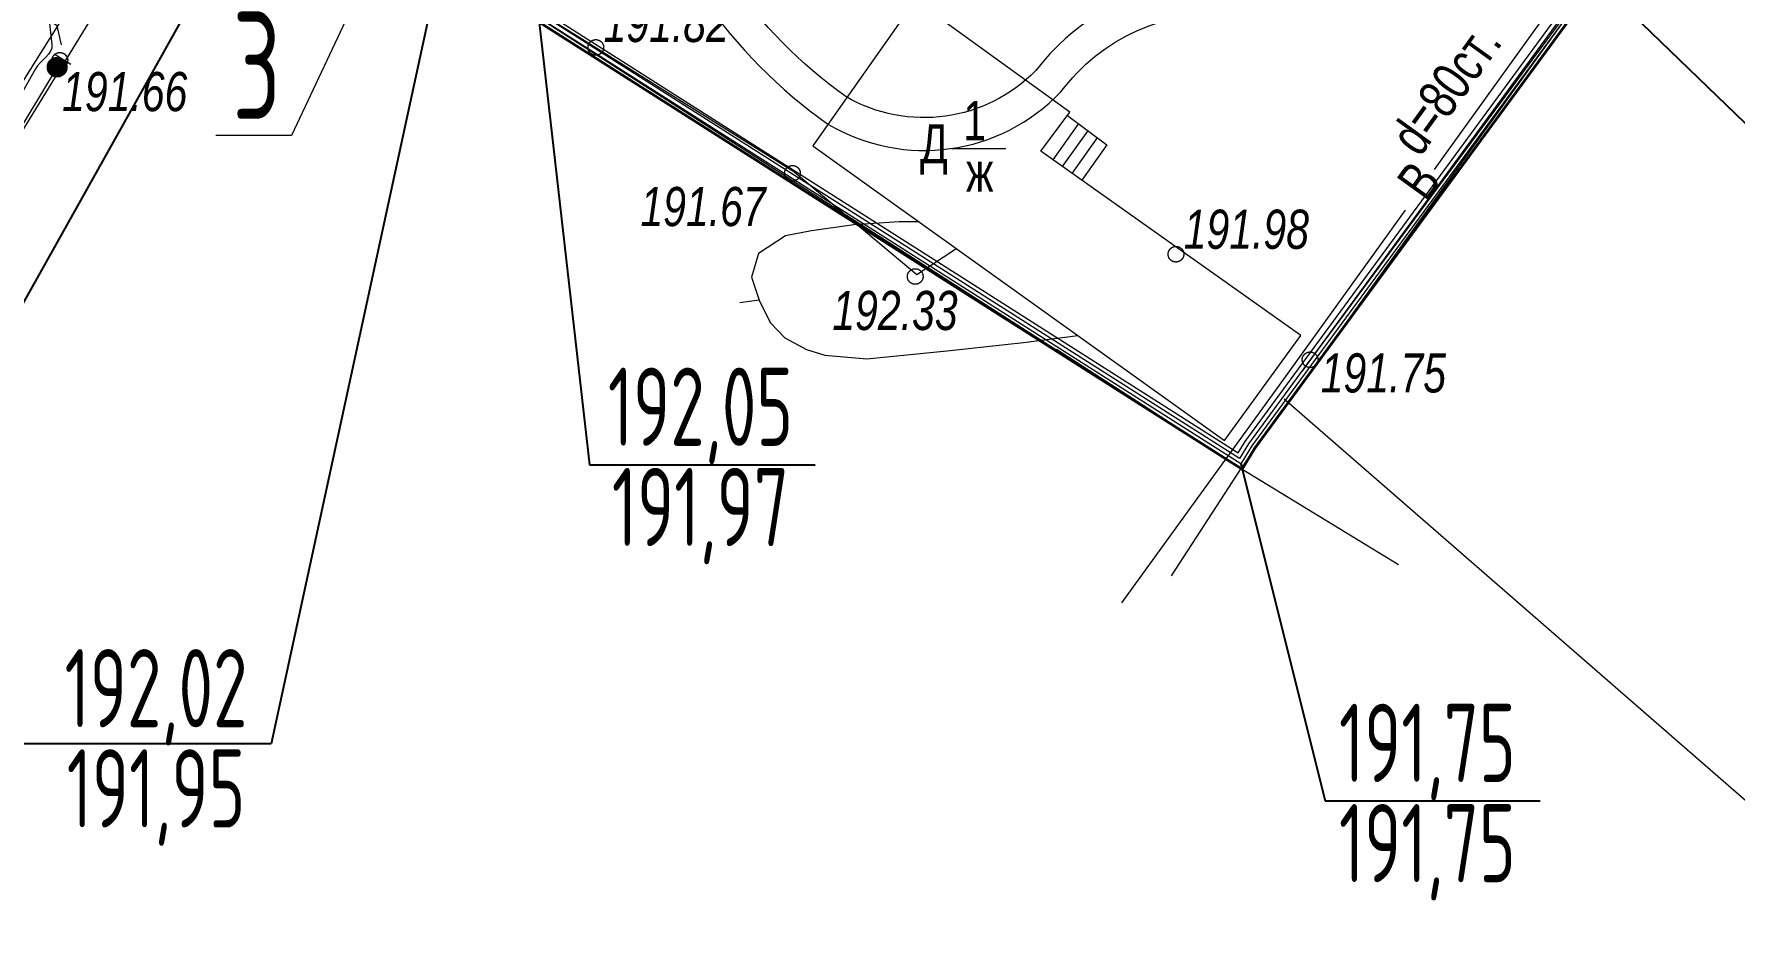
# Model space of a CAD drawing. Header units: millimetres. Extents: x -38151500 to -27467627, y -20617104 to -20349562.
# Drawn here: x -36502949 to -36459438, y -20528850 to -20505597 of the extents above; entities that cross this region are included whole.
import ezdxf
from ezdxf.xclip import XClip

# ---------------------------------------------------------------- set-up
doc = ezdxf.new("R2010")
doc.units = ezdxf.units.MM
doc.header["$MEASUREMENT"] = 0
doc.header["$XCLIPFRAME"] = 0
doc.layers.add('!!! ПОДОСНОВА', color=7, linetype='Continuous')
for name, color, linetype, lineweight in [('Новый_ГП_Верт_отметки_Ном._пера__12', 12, 'Continuous', 40), ('Новый_ГП_Верт_отметки_Ном._пера__7', 7, 'Continuous', 25), ('Новый_ГП_Граница участка_Ном._пера__1', 1, 'Continuous', 40), ('Новый_ГП_Ограждение_Ном._пера__152', 152, 'Continuous', 18), ('Новый_ГП_Текст_Ном._пера__250', 7, 'Continuous', 20), ('Чертеж_1_Новофедоровское_снт 28_07$0$tp_Здания_Ном._пера__253', 252, 'Continuous', 18), ('Чертеж_1_Новофедоровское_снт 28_07$0$tp_отметки_новые_Ном._пера__253', 252, 'Continuous', 18), ('Чертеж_1_Новофедоровское_снт 28_07$0$U_ТЕКСТ_БЕЛЫЙ_Ном._пера__253', 252, 'Continuous', 18), ('Чертеж_1_Новый_ГП_Топография_Ном._пера__253', 252, 'Continuous', 18), ('Чертеж_1_Новый_Новофедоровское_снт 28_07$0$tp_Здания_Ном._пера__253', 252, 'Continuous', 18), ('Чертеж_1_Новый_Новофедоровское_снт 28_07$0$tp_канавы_Ном._пера__253', 252, 'Continuous', 18), ('Чертеж_1_Новый_Новофедоровское_снт 28_07$0$tp_ЛЭП нн_Ном._пера__253', 252, 'Continuous', 18), ('Чертеж_1_Новый_Новофедоровское_снт 28_07$0$tp_Ограждения ДЕР_Ном._пера__253', 252, 'Continuous', 18), ('Чертеж_1_Новый_Новофедоровское_снт 28_07$0$tp_Ограждения мет_Ном._пера__253', 252, 'Continuous', 18), ('Чертеж_1_Новый_Новофедоровское_снт 28_07$0$tp_Ограждения рабица_Ном._пера__253', 252, 'Continuous', 18), ('Чертеж_1_Новый_Новофедоровское_снт 28_07$0$tp_Ограждения_Ном._пера__253', 252, 'Continuous', 18), ('Чертеж_1_Новый_Новофедоровское_снт 28_07$0$tp_Ограждения_Ном._пера__7', 7, 'Continuous', 18), ('Чертеж_1_Новый_Новофедоровское_снт 28_07$0$tp_отметки_новые_Ном._пера__7', 7, 'Continuous', 18), ('Чертеж_1_Новый_Новофедоровское_снт 28_07$0$tp_рельеф_Ном._пера__253', 252, 'Continuous', 18), ('Чертеж_1_Новый_Новофедоровское_снт 28_07$0$tp_трубы под дорогой_Ном._пера__253', 252, 'Continuous', 18), ('Чертеж_1_Новый_Новофедоровское_снт 28_07$0$U_Водопровод_Ном._пера__253', 252, 'Continuous', 18)]:
    doc.layers.add(name, color=color, linetype=linetype, lineweight=lineweight)
doc.layers.add('Новый_ГП_Тротуар_Дорожки_Ном._пера__24', color=7, linetype='Continuous', lineweight=20, true_color=0x4f1400)
doc.styles.add('РЎР“Р•РќР•Р\xa0РР\xa0_РЎРўРР›Р¬_1', font='arial.ttf', dxfattribs={"width": 0.75})
doc.styles.add('РЎР“Р•РќР•Р\xa0РР\xa0_РЎРўРР›Р¬_3', font='arial.ttf', dxfattribs={"width": 0.749999})
doc.styles.add('РЎР“Р•РќР•Р\xa0РР\xa0_РЎРўРР›Р¬_6', font='', dxfattribs={"width": 0.8})
doc.styles.get('РЎР“Р•РќР•Р\xa0РР\xa0_РЎРўРР›Р¬_6').set_extended_font_data('GOST_type_A')

# ---------------------------------------------------------------- blocks, each defined once
blk = doc.blocks.new('Чертеж_2_1', base_point=(1613432, 0))
at = {"layer": 'Чертеж_1_Новый_ГП_Топография_Ном._пера__253', "color": 252, "lineweight": 18, "flags": 128}
for points in [[(-36508768, -20517064), (-36508728, -20517000), (-36498241, -20499900), (-36472071, -20516708), (-36460510, -20500671), (-36450594, -20487867), (-36452348, -20480650), (-36454353, -20473503), (-36459846, -20475465), (-36462701, -20474628), (-36476972, -20465849), (-36467023, -20449640), (-36474632, -20444942), (-36515663, -20512686)], [(-36477798, -20466500), (-36458398, -20478480), (-36455928, -20474480), (-36451488, -20486530), (-36461218, -20500140), (-36460358, -20500700), (-36471718, -20516190), (-36472048, -20516730), (-36472318, -20516560), (-36496798, -20500980), (-36486118, -20483870), (-36487828, -20482750)]]:
    blk.add_lwpolyline(points, close=True, dxfattribs=at)
at = {"layer": 'Чертеж_1_Новый_Новофедоровское_снт 28_07$0$tp_Здания_Ном._пера__253', "color": 252, "lineweight": 18, "flags": 128}
blk.add_lwpolyline([(-36472493, -20515999), (-36470542, -20513307), (-36477195, -20508594), (-36476455, -20507598), (-36480412, -20504739), (-36483027, -20508460)], close=True, dxfattribs=at)
for points in [[(-36476882, -20508816), (-36476239, -20507910)], [(-36476515, -20507679), (-36475505, -20508430), (-36476147, -20509337)], [(-36476637, -20508990), (-36475994, -20508083)], [(-36476392, -20509163), (-36475750, -20508257)], [(-36479482, -20508524), (-36478086, -20508524)]]:
    blk.add_lwpolyline(points, dxfattribs=at)
at = {"layer": 'Чертеж_1_Новый_Новофедоровское_снт 28_07$0$tp_канавы_Ном._пера__253', "color": 252, "lineweight": 18, "flags": 128}
blk.add_lwpolyline([(-36502564, -20505250), (-36502491, -20505865), (-36502496, -20505955), (-36502527, -20506037), (-36502580, -20506115), (-36502645, -20506190), (-36502792, -20506336), (-36502860, -20506412), (-36502915, -20506491), (-36503329, -20507228), (-36504006, -20508392), (-36504703, -20509548), (-36506129, -20511843), (-36507555, -20514136), (-36508252, -20515288), (-36508929, -20516447), (-36508942, -20516484), (-36508944, -20516524), (-36508920, -20516603), (-36508864, -20516683), (-36508791, -20516741), (-36506930, -20517727)], dxfattribs=at)
at = {"layer": 'Чертеж_1_Новый_Новофедоровское_снт 28_07$0$tp_ЛЭП нн_Ном._пера__253', "color": 252, "lineweight": 18, "flags": 128}
blk.add_lwpolyline([(-36510768, -20518699), (-36509656, -20517036), (-36489043, -20484194), (-36464006, -20444066), (-36462797, -20442473)], dxfattribs=at)
at = {"layer": 'Чертеж_1_Новый_Новофедоровское_снт 28_07$0$tp_Ограждения ДЕР_Ном._пера__253', "color": 252, "lineweight": 18, "flags": 128}
blk.add_lwpolyline([(-36459846, -20475465), (-36454353, -20473503), (-36452347, -20480652), (-36450594, -20487867), (-36460510, -20500671), (-36470268, -20513890), (-36470515, -20514232)], dxfattribs=at)
at = {"layer": 'Чертеж_1_Новый_Новофедоровское_снт 28_07$0$tp_Ограждения мет_Ном._пера__253', "color": 252, "lineweight": 18, "flags": 128}
for points in [[(-36476796, -20513661), (-36472071, -20516708), (-36468047, -20519168)], [(-36473849, -20519454), (-36472071, -20516708)]]:
    blk.add_lwpolyline(points, dxfattribs=at)
at = {"layer": 'Чертеж_1_Новый_Новофедоровское_снт 28_07$0$tp_Ограждения рабица_Ном._пера__253', "color": 252, "lineweight": 18, "flags": 128}
for points in [[(-36498241, -20499900), (-36488578, -20505945), (-36483510, -20509117), (-36480370, -20511753), (-36479365, -20511091)], [(-36502358, -20506445), (-36508729, -20517002), (-36506479, -20518316)]]:
    blk.add_lwpolyline(points, dxfattribs=at)
at = {"layer": 'Чертеж_1_Новый_Новофедоровское_снт 28_07$0$tp_Ограждения_Ном._пера__253', "color": 252, "lineweight": 18, "flags": 128}
blk.add_lwpolyline([(-36502431, -20506104), (-36502007, -20506370)], dxfattribs=at)
at = {"layer": 'Чертеж_1_Новый_Новофедоровское_снт 28_07$0$tp_Ограждения_Ном._пера__7', "color": 7, "lineweight": 18}
for p, q in [((-36502490, -20506233), (-36502227, -20506233)), ((-36502419, -20506203), (-36502299, -20506203)), ((-36502607, -20506443), (-36502108, -20506443)), ((-36502606, -20506473), (-36502111, -20506473)), ((-36502605, -20506413), (-36502111, -20506413)), ((-36502601, -20506503), (-36502115, -20506503)), ((-36502600, -20506383), (-36502117, -20506383)), ((-36502591, -20506533), (-36502124, -20506533)), ((-36502589, -20506353), (-36502126, -20506353)), ((-36502577, -20506563), (-36502139, -20506563)), ((-36502575, -20506323), (-36502140, -20506323)), ((-36502559, -20506593), (-36502158, -20506593)), ((-36502556, -20506293), (-36502161, -20506293)), ((-36502533, -20506623), (-36502184, -20506623)), ((-36502529, -20506263), (-36502188, -20506263)), ((-36502496, -20506653), (-36502221, -20506653)), ((-36502432, -20506683), (-36502282, -20506683))]:
    blk.add_line(p, q, dxfattribs=at)
blk.add_circle((-36502358, -20506445), 250, dxfattribs=at)
at = {"layer": 'Чертеж_1_Новый_Новофедоровское_снт 28_07$0$tp_отметки_новые_Ном._пера__7', "color": 7, "lineweight": 18}
for centre in [(-36488578, -20505940), (-36502288, -20506270), (-36483548, -20509160), (-36473738, -20511230), (-36480408, -20511800), (-36470308, -20513930)]:
    blk.add_circle(centre, 200, dxfattribs=at)
at = {"layer": 'Чертеж_1_Новый_Новофедоровское_снт 28_07$0$tp_рельеф_Ном._пера__253', "color": 252, "lineweight": 18, "flags": 128}
for points in [[(-36480317, -20510399), (-36480817, -20510404), (-36481978, -20510480), (-36483061, -20510632), (-36483728, -20510762), (-36484418, -20511213), (-36484592, -20511819), (-36484399, -20512409), (-36484120, -20512978), (-36483744, -20513365), (-36483185, -20513665), (-36482716, -20513815), (-36481642, -20513909), (-36479511, -20513693), (-36477641, -20513485), (-36476252, -20513308)], [(-36484399, -20512409), (-36484895, -20512474)]]:
    blk.add_lwpolyline(points, dxfattribs=at)
at = {"layer": 'Чертеж_1_Новый_Новофедоровское_снт 28_07$0$tp_трубы под дорогой_Ном._пера__253', "color": 252, "lineweight": 18, "flags": 128}
blk.add_lwpolyline([(-36502245, -20505874), (-36502354, -20505386), (-36502777, -20505119), (-36503264, -20505228)], dxfattribs=at)
at = {"layer": 'Чертеж_1_Новый_Новофедоровское_снт 28_07$0$U_Водопровод_Ном._пера__253', "color": 252, "lineweight": 18, "flags": 128}
for points in [[(-36459037, -20497803), (-36467134, -20509064)], [(-36467879, -20510100), (-36470991, -20514430), (-36475127, -20520149)]]:
    blk.add_lwpolyline(points, dxfattribs=at)
at = {"layer": 'Чертеж_1_Новофедоровское_снт 28_07$0$tp_Здания_Ном._пера__253', "color": 252, "lineweight": 18, "char_height": 1000, "style": 'РЎР“Р•РќР•Р\xa0РР\xa0_РЎРўРР›Р¬_3'}
for s, insert, attachment_point in [('\\A1;{\\pql;\\fArial|b0|i0|c204|p0;\\W0.749999;1}', (-36479177, -20507813), 4), ('\\A1;{\\pql;\\fArial|b0|i0|c204|p0;\\W0.749999;Д}', (-36480283, -20509195), 7), ('\\A1;{\\pql;\\fArial|b0|i0|c204|p0;\\W0.749999;ж}', (-36479108, -20509128), 4)]:
    blk.add_mtext(s, dxfattribs=dict(at, insert=insert, attachment_point=attachment_point))
at = {"layer": 'Чертеж_1_Новофедоровское_снт 28_07$0$tp_отметки_новые_Ном._пера__253', "color": 252, "lineweight": 18, "char_height": 1000, "attachment_point": 7, "style": 'РЎР“Р•РќР•Р\xa0РР\xa0_РЎРўРР›Р¬_1'}
for s, insert in [('\\A1;{\\pql;\\fArial|b0|i1|c204|p0;\\W0.750000;191.82}', (-36488379, -20505815)), ('\\A1;{\\pql;\\fArial|b0|i1|c204|p0;\\W0.750000;191.66}', (-36502231, -20507584)), ('\\A1;{\\pql;\\fArial|b0|i1|c204|p0;\\W0.750000;191.67}', (-36487437, -20510525)), ('\\A1;{\\pql;\\fArial|b0|i1|c204|p0;\\W0.750000;191.98}', (-36473539, -20511105)), ('\\A1;{\\pql;\\fArial|b0|i1|c204|p0;\\W0.750000;192.33}', (-36482529, -20513183)), ('\\A1;{\\pql;\\fArial|b0|i1|c204|p0;\\W0.750000;191.75}', (-36470035, -20514781))]:
    blk.add_mtext(s, dxfattribs=dict(at, insert=insert))
at = {"layer": 'Чертеж_1_Новофедоровское_снт 28_07$0$U_ТЕКСТ_БЕЛЫЙ_Ном._пера__253', "color": 252, "lineweight": 18, "char_height": 1000, "attachment_point": 7, "rotation": 54.132, "style": 'РЎР“Р•РќР•Р\xa0РР\xa0_РЎРўРР›Р¬_3'}
for s, insert in [('\\A1;{\\pql;\\fArial|b0|i0|c204|p0;\\W0.749999;d=80ст.}', (-36467490, -20508781)), ('\\A1;{\\pql;\\fArial|b0|i0|c204|p0;\\W0.749999;В}', (-36467323, -20509924))]:
    blk.add_mtext(s, dxfattribs=dict(at, insert=insert))

msp = doc.modelspace()

# ---------------------------------------------------------------- linework, layer by layer
at = {"layer": 'Новый_ГП_Верт_отметки_Ном._пера__7', "color": 7, "lineweight": 25}
for p, q in [((-36490673.9, -20499571.28), (-36488743.65, -20516617.47)), ((-36496797.87, -20500980), (-36509565.59, -20523800.29)), ((-36492157.63, -20501945.41), (-36496879.15, -20523759.28)), ((-36464953.67, -20502301.71), (-36439517.04, -20526862.85)), ((-36488743.65, -20516617.47), (-36482963.73, -20516617.47)), ((-36472080.91, -20516592.28), (-36469922.2, -20525216.94)), ((-36497179.15, -20523759.28), (-36503875.15, -20523759.28)), ((-36496879.15, -20523759.28), (-36497179.15, -20523759.28)), ((-36469922.2, -20525216.94), (-36464425.49, -20525216.94))]:
    msp.add_line(p, q, dxfattribs=at)
at = {"layer": 'Новый_ГП_Граница участка_Ном._пера__1', "color": 1, "lineweight": 40}
msp.add_lwpolyline([(-36477797.87, -20466500), (-36458397.87, -20478480), (-36455927.87, -20474480), (-36451487.87, -20486530), (-36461217.87, -20500140), (-36460357.87, -20500700), (-36471717.87, -20516190), (-36472047.87, -20516730), (-36472317.87, -20516560), (-36496797.87, -20500980), (-36486117.87, -20483870), (-36487827.87, -20482750)], close=True, dxfattribs=at)
at = {"layer": 'Новый_ГП_Ограждение_Ном._пера__152', "color": 152, "lineweight": 18}
msp.add_lwpolyline([(-36495595.52, -20499620.31), (-36496385.92, -20500886.58), (-36472145.35, -20516314.19), (-36471967.27, -20516022.78), (-36460787.35, -20500778.34), (-36461644.15, -20500220.42), (-36451824.28, -20486484.71), (-36455996.34, -20475161.87), (-36458300.24, -20478892.88), (-36477700.19, -20466912.91), (-36480034.38, -20470694.63), (-36480203.59, -20470587.99), (-36477765.31, -20466637.64), (-36458365.33, -20478617.63), (-36455950.7, -20474707.29), (-36451600.01, -20486514.9), (-36461359.97, -20500166.81), (-36460501.03, -20500726.11), (-36471801, -20516134.26), (-36472080.91, -20516592.28), (-36496660.55, -20500948.86), (-36495765.13, -20499514.33), (-36495595.65, -20499620.23)], dxfattribs=at)
msp.add_lwpolyline([(-36477732.75, -20466775.27), (-36458332.79, -20478755.25), (-36455973.52, -20474934.58), (-36451712.14, -20486499.81), (-36461502.06, -20500193.61), (-36460644.19, -20500752.22), (-36471884.14, -20516078.52), (-36472113.13, -20516453.24), (-36496523.23, -20500917.72), (-36485844.6, -20483809.91), (-36487555.42, -20482689.37)], close=True, dxfattribs=at)
at = {"layer": 'Новый_ГП_Текст_Ном._пера__250', "color": 7, "lineweight": 20}
for p, q in [((-36492623.86, -20500237.39), (-36496358.54, -20508193.1)), ((-36496658.54, -20508193.1), (-36498297.34, -20508193.1)), ((-36496358.54, -20508193.1), (-36496658.54, -20508193.1)), ((-36470971.53, -20514926.64), (-36454982.57, -20528850.39))]:
    msp.add_line(p, q, dxfattribs=at)
at = {"layer": 'Новый_ГП_Тротуар_Дорожки_Ном._пера__24', "color": 28, "lineweight": 20, "true_color": 0x4f1400}
msp.add_lwpolyline([(-36465791.18, -20501920.58, -0.32180124), (-36469747.41, -20504299.62, -0.01377077), (-36472234.09, -20504257.14, 0.25527026), (-36477319.88, -20506528.05, -0.34324386), (-36482183.42, -20507199.11, -0.17120311), (-36486953.88, -20500371.13, -0.07785365), (-36487164.06, -20497500.11, -0.26369996), (-36485297.71, -20494588.46, -0.00400279), (-36483266.07, -20493862.81, 0.31752829), (-36481851.65, -20491944, -0.01011345), (-36481899.24, -20491600.41), (-36482802.89, -20491035.68, 0.00778103), (-36482693.88, -20491982.72, -0.30621343), (-36483535.82, -20493067.27, 0.00411393), (-36485636.76, -20493818.08, 0.26660493), (-36488002.14, -20497442.37, 0.07801415), (-36487768, -20500578.76, 0.17230908), (-36482640.4, -20507904.97, 0.34890477), (-36476679.75, -20507074.29, -0.2585313), (-36472287.01, -20505095.61, 0.01365443), (-36469775.5, -20505139.94, 0.31986094), (-36464984.73, -20502171.68), (-36465788.09, -20501669.63)], format="xyb", close=True, dxfattribs=at)

# ---------------------------------------------------------------- block references
at = {"layer": '!!! ПОДОСНОВА', "color": 252, "lineweight": 40}
ref = msp.add_blockref('Чертеж_2_1', (1613432.13, 0), dxfattribs=at)
XClip(ref).set_block_clipping_path([(-36543341.8035061434, -20418838.4532491304), (-36543341.8035061434, -20510095.8116091713), (-36520761.2338567674, -20510095.8116091713), (-36515368.0961724296, -20521215.6831232607), (-36430002.2325427011, -20521215.6831232607), (-36430002.2325427011, -20418721.7424019799)])

# ---------------------------------------------------------------- texts
at = {"layer": 'Новый_ГП_Верт_отметки_Ном._пера__12', "color": 12, "lineweight": 40, "char_height": 2000, "attachment_point": 5, "style": 'РЎР“Р•РќР•Р\xa0РР\xa0_РЎРўРР›Р¬_6'}
for s, insert, line_spacing_factor in [('\\A1;{\\pqc;\\fGOST_type_A|b0|i0|c0|p0;\\W0.800000;192,05\\P\\pqc;\\fGOST_type_A|b0|i0|c0|p0;\\C7;\\W0.800000;191,97}', (-36485900.8, -20516647.19), 0.769061), ('\\A1;{\\pqc;\\fGOST_type_A|b0|i0|c0|p0;\\W0.800000;192,02\\P\\pqc;\\fGOST_type_A|b0|i0|c0|p0;\\C7;\\W0.800000;191,95}', (-36499827.52, -20523847.01), 0.769061), ('\\A1;{\\pqc;\\fGOST_type_A|b0|i0|c0|p0;\\W0.800000;191,75\\P\\pqc;\\fGOST_type_A|b0|i0|c0|p0;\\C7;\\W0.800000;191,75}', (-36467307.91, -20525246.66), 0.769522)]:
    msp.add_mtext(s, dxfattribs=dict(at, insert=insert, line_spacing_factor=line_spacing_factor))
at = {"layer": 'Новый_ГП_Текст_Ном._пера__250', "color": 7, "lineweight": 20, "insert": (-36497251.4, -20505025.53), "char_height": 2750, "attachment_point": 2, "style": 'РЎР“Р•РќР•Р\xa0РР\xa0_РЎРўРР›Р¬_6'}
msp.add_mtext('\\A1;{\\pqc;\\fGOST_type_A|b0|i0|c0|p0;\\W0.800000;3}', dxfattribs=at)

doc.saveas('drawing.dxf')
